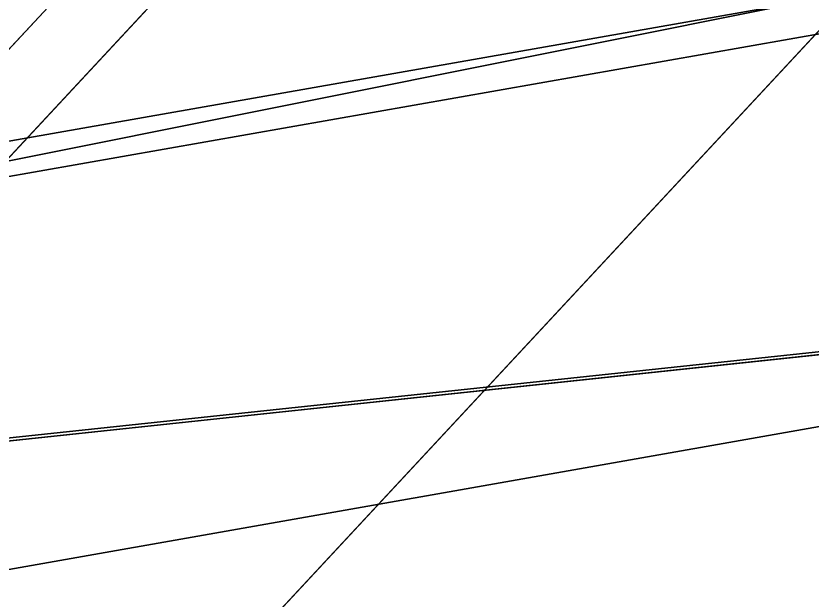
# Model space of a CAD drawing. Header units: metres. Extents: x 503497 to 504361, y 6966567 to 6966857.
# Drawn here: x 504145.157 to 504146.965, y 6966731.418 to 6966732.745 of the extents above; entities that cross this region are included whole.
import ezdxf

# ---------------------------------------------------------------- set-up
doc = ezdxf.new("R2010")
doc.units = ezdxf.units.M

msp = doc.modelspace()

# ---------------------------------------------------------------- linework, layer by layer
at = {"layer": 'SHADOW_APPROVED_20260314T074000'}
for points in [[(504177.0609, 6966748.8875), (504175.3149, 6966737.6944), (504079.357, 6966720.7931), (504081.103, 6966731.9862), (504177.0609, 6966748.8875)], [(504172.0356, 6966738.2059), (504171.8738, 6966737.1686), (504075.9159, 6966720.2673), (504076.0777, 6966721.3046), (504172.0356, 6966738.2059)], [(504175.3149, 6966737.6944), (504172.0356, 6966738.2059), (504076.0777, 6966721.3046), (504079.357, 6966720.7931), (504175.3149, 6966737.6944)], [(504171.8738, 6966737.1686), (504174.8017, 6966736.7119), (504078.8438, 6966719.8106), (504075.9159, 6966720.2673), (504171.8738, 6966737.1686)], [(504174.8017, 6966736.7119), (504173.0714, 6966725.6192), (504077.1135, 6966708.7179), (504078.8438, 6966719.8106), (504174.8017, 6966736.7119)]]:
    msp.add_lwpolyline(points, close=True, dxfattribs=at)
at = {"layer": 'SHADOW_APPROVED_20260621T090000'}
for points in [[(504160.9824, 6966751.3955), (504160.6196, 6966749.0699), (504096.6332, 6966680.2554), (504096.996, 6966682.581), (504160.9824, 6966751.3955)], [(504161.9915, 6966748.8559), (504162.3543, 6966751.1815), (504098.3679, 6966682.367), (504098.0051, 6966680.0414), (504161.9915, 6966748.8559)], [(504162.3543, 6966751.1815), (504177.0609, 6966748.8875), (504113.0745, 6966680.073), (504098.3679, 6966682.367), (504162.3543, 6966751.1815)], [(504160.6196, 6966749.0699), (504161.9915, 6966748.8559), (504098.0051, 6966680.0414), (504096.6332, 6966680.2554), (504160.6196, 6966749.0699)]]:
    msp.add_lwpolyline(points, close=True, dxfattribs=at)
at = {"layer": 'SHADOW_APPROVED_20261221T150000'}
for points in [[(504127.901, 6966729.9403), (504129.6052, 6966740.8657), (504170.8227, 6966745.2618), (504169.1185, 6966734.3364), (504127.901, 6966729.9403)], [(504138.446, 6966731.0718), (504138.0232, 6966728.3614), (504179.2407, 6966732.7575), (504179.6635, 6966735.4679), (504138.446, 6966731.0718)], [(504146.7781, 6966729.7721), (504138.446, 6966731.0718), (504179.6635, 6966735.4679), (504187.9956, 6966734.1682), (504146.7781, 6966729.7721)], [(504138.0232, 6966728.3614), (504127.901, 6966729.9403), (504169.1185, 6966734.3364), (504179.2407, 6966732.7575), (504138.0232, 6966728.3614)]]:
    msp.add_lwpolyline(points, close=True, dxfattribs=at)
at = {"layer": 'SHADOW_APPROVED_20261221T160000'}
for points in [[(504138.446, 6966731.0718), (504138.0232, 6966728.3614), (504203.1529, 6966741.4305), (504203.5757, 6966744.1409), (504138.446, 6966731.0718)], [(504146.7781, 6966729.7721), (504138.446, 6966731.0718), (504203.5757, 6966744.1409), (504211.9078, 6966742.8412), (504146.7781, 6966729.7721)]]:
    msp.add_lwpolyline(points, close=True, dxfattribs=at)
at = {"layer": 'SHADOW_COMPARATOR_RL48_20260314T074000'}
for points in [[(504177.0609, 6966748.8875), (504175.3149, 6966737.6944), (504120.5958, 6966728.0566), (504122.3418, 6966739.2497), (504177.0609, 6966748.8875)], [(504172.0356, 6966738.2059), (504171.8738, 6966737.1686), (504117.1547, 6966727.5308), (504117.3165, 6966728.5681), (504172.0356, 6966738.2059)], [(504175.3149, 6966737.6944), (504172.0356, 6966738.2059), (504117.3165, 6966728.5681), (504120.5958, 6966728.0566), (504175.3149, 6966737.6944)], [(504171.8738, 6966737.1686), (504174.8017, 6966736.7119), (504120.0826, 6966727.0741), (504117.1547, 6966727.5308), (504171.8738, 6966737.1686)], [(504174.8017, 6966736.7119), (504173.0714, 6966725.6192), (504118.3523, 6966715.9814), (504120.0826, 6966727.0741), (504174.8017, 6966736.7119)]]:
    msp.add_lwpolyline(points, close=True, dxfattribs=at)
at = {"layer": 'SHADOW_COMPARATOR_RL48_20260621T090000'}
for points in [[(504160.9824, 6966751.3955), (504160.6196, 6966749.0699), (504124.1319, 6966709.8291), (504124.4947, 6966712.1547), (504160.9824, 6966751.3955)], [(504161.9915, 6966748.8559), (504162.3543, 6966751.1815), (504125.8666, 6966711.9407), (504125.5038, 6966709.6151), (504161.9915, 6966748.8559)], [(504162.3543, 6966751.1815), (504177.0609, 6966748.8875), (504140.5732, 6966709.6467), (504125.8666, 6966711.9407), (504162.3543, 6966751.1815)], [(504160.6196, 6966749.0699), (504161.9915, 6966748.8559), (504125.5038, 6966709.6151), (504124.1319, 6966709.8291), (504160.6196, 6966749.0699)]]:
    msp.add_lwpolyline(points, close=True, dxfattribs=at)
at = {"layer": 'SHADOW_COMPARATOR_RL48_20261221T150000'}
for points in [[(504127.901, 6966729.9403), (504129.6052, 6966740.8657), (504153.1091, 6966743.3726), (504151.4049, 6966732.4472), (504127.901, 6966729.9403)], [(504138.446, 6966731.0718), (504138.0232, 6966728.3614), (504161.5271, 6966730.8683), (504161.9499, 6966733.5787), (504138.446, 6966731.0718)], [(504146.7781, 6966729.7721), (504138.446, 6966731.0718), (504161.9499, 6966733.5787), (504170.282, 6966732.279), (504146.7781, 6966729.7721)], [(504138.0232, 6966728.3614), (504127.901, 6966729.9403), (504151.4049, 6966732.4472), (504161.5271, 6966730.8683), (504138.0232, 6966728.3614)]]:
    msp.add_lwpolyline(points, close=True, dxfattribs=at)
at = {"layer": 'SHADOW_COMPARATOR_RL48_20261221T160000'}
for points in [[(504138.446, 6966731.0718), (504138.0232, 6966728.3614), (504175.1628, 6966735.8139), (504175.5856, 6966738.5243), (504138.446, 6966731.0718)], [(504146.7781, 6966729.7721), (504138.446, 6966731.0718), (504175.5856, 6966738.5243), (504183.9177, 6966737.2246), (504146.7781, 6966729.7721)]]:
    msp.add_lwpolyline(points, close=True, dxfattribs=at)

doc.saveas('drawing.dxf')
